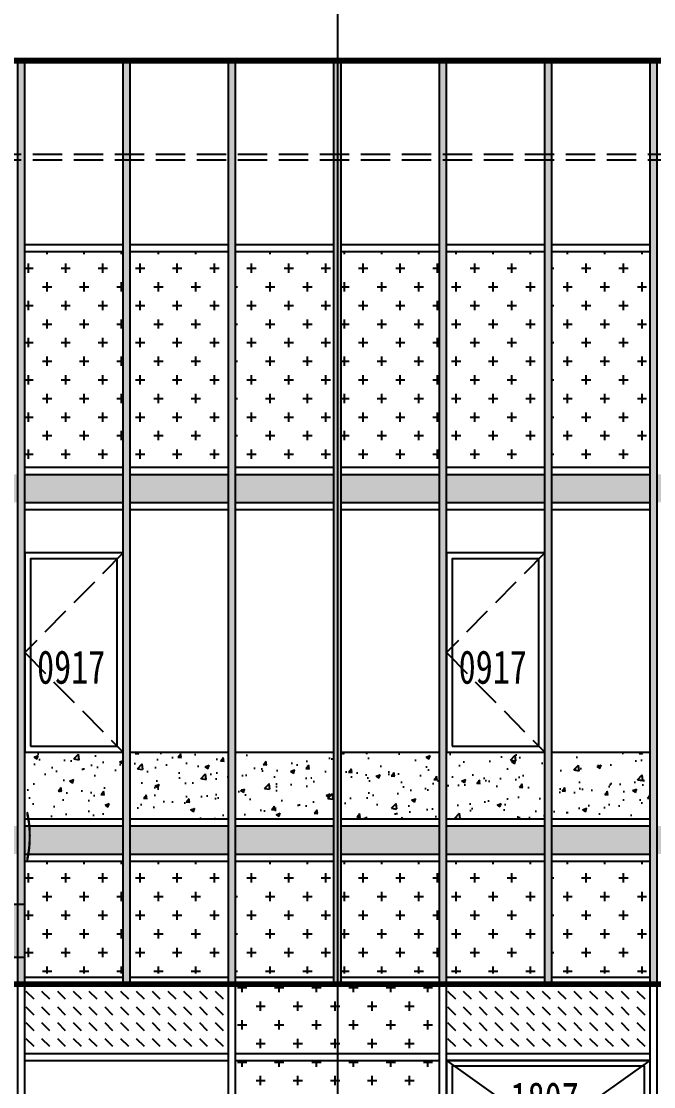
# Model space of a CAD drawing. Extents: x -280168 to 205214, y -148835 to -64913.
# Drawn here: x 6568 to 11968, y -108636 to -99547 of the extents above; entities that cross this region are included whole.
import ezdxf

# ---------------------------------------------------------------- set-up
doc = ezdxf.new("R2010")
doc.units = 0
doc.header["$LTSCALE"] = 1000
doc.header["$MEASUREMENT"] = 0
doc.linetypes.add('DASH', pattern=[0.35, 0.25, -0.1])
for name, color, linetype in [('02-TEXT_标注', 130, 'Continuous'), ('05-填充_156', 156, 'Continuous'), ('05-填充_18', 18, 'Continuous'), ('05-填充_天正', 14, 'Continuous'), ('A-C_玻璃幕墙', 140, 'Continuous'), ('A-C_窗', 140, 'Continuous'), ('A-E_栏杆', 232, 'Continuous'), ('D-铝板', 181, 'Continuous'), ('E-立面轮廓', 241, 'Continuous')]:
    doc.layers.add(name, color=color, linetype=linetype)
doc.layers.add('04-不打印_辅助线', color=165, linetype='Continuous', plot=False)
doc.styles.add('_TCH_DIM', font='ros1.shx', dxfattribs={"width": 0.75, "bigfont": 'jd.shx'})
doc.styles.get("Standard").update_dxf_attribs({"font": 'STXIHEI_0.TTF', "width": 0.75})
pattern_1 = [(0, (0, 0), (158.75, 158.75), [79.375, -238.125]), (90, (39.69, -39.69), (-158.75, 158.75), [79.375, -238.125])]

# ---------------------------------------------------------------- blocks, each defined once
blk = doc.blocks.new('*U270')
at = {"layer": 'A-C_玻璃幕墙'}
for p, q in [((-30, -2025), (-30, 1995)), ((30, -2025), (30, 1995))]:
    blk.add_line(p, q, dxfattribs=at)
blk = doc.blocks.new('*U271')
at = {"layer": 'A-C_玻璃幕墙', "color": 0, "linetype": 'ByBlock', "lineweight": -2, "transparency": 16777216}
for p in [(-16200, 0), (-14400, 0), (-12600, 0), (-10800, 0)]:
    blk.add_blockref('*U270', p, dxfattribs=at)
blk = doc.blocks.new('*U276')
at = {"layer": 'A-C_玻璃幕墙'}
for p, q in [((-870, 30), (870, 30)), ((-870, -30), (870, -30))]:
    blk.add_line(p, q, dxfattribs=at)
blk = doc.blocks.new('*U277')
at = {"layer": 'A-C_玻璃幕墙', "color": 0, "linetype": 'ByBlock', "lineweight": -2, "transparency": 16777216}
for p in [(-14400, 0), (-12600, 0), (-10800, 0)]:
    blk.add_blockref('*U276', p, dxfattribs=at)
blk = doc.blocks.new('*U284')
at = {"layer": '05-填充_18', "const_width": 240}
blk.add_lwpolyline([(-420, 0), (420, 0)], dxfattribs=at)
blk = doc.blocks.new('*U285')
at = {"layer": '05-填充_18', "color": 0, "linetype": 'ByBlock', "lineweight": -2, "transparency": 16777216}
for p in [(4500, 0), (5400, 0), (6300, 0), (7200, 0), (8100, 0), (9000, 0), (9900, 0), (10800, 0)]:
    blk.add_blockref('*U284', p, dxfattribs=at)
blk = doc.blocks.new('*U296')
at = {"layer": '05-填充_18', "const_width": 240}
blk.add_lwpolyline([(-420, 0), (420, 0)], dxfattribs=at)
blk = doc.blocks.new('*U297')
at = {"layer": '05-填充_18', "color": 0, "linetype": 'ByBlock', "lineweight": -2, "transparency": 16777216}
for p in [(4500, 0), (5400, 0), (6300, 0), (7200, 0), (8100, 0), (9000, 0), (9900, 0), (10800, 0)]:
    blk.add_blockref('*U296', p, dxfattribs=at)
blk = doc.blocks.new('*U280')
at = {"layer": 'A-C_玻璃幕墙'}
for p, q in [((-420, 30), (420, 30)), ((-420, -30), (420, -30))]:
    blk.add_line(p, q, dxfattribs=at)
blk = doc.blocks.new('*U281')
at = {"layer": 'A-C_玻璃幕墙', "color": 0, "linetype": 'ByBlock', "lineweight": -2, "transparency": 16777216}
for p in [(5400, 0), (6300, 0), (7200, 0), (8100, 0), (9000, 0), (9900, 0)]:
    blk.add_blockref('*U280', p, dxfattribs=at)
blk = doc.blocks.new('*U286')
at = {"layer": 'A-C_玻璃幕墙'}
for p, q in [((-420, 30), (420, 30)), ((-420, -30), (420, -30))]:
    blk.add_line(p, q, dxfattribs=at)
blk = doc.blocks.new('*U287')
at = {"layer": 'A-C_玻璃幕墙', "color": 0, "linetype": 'ByBlock', "lineweight": -2, "transparency": 16777216}
for p in [(5400, 0), (6300, 0), (7200, 0), (8100, 0), (9000, 0), (9900, 0)]:
    blk.add_blockref('*U286', p, dxfattribs=at)
blk = doc.blocks.new('*U288')
at = {"layer": 'A-C_玻璃幕墙'}
blk.add_line((-420, 0), (420, 0), dxfattribs=at)
blk = doc.blocks.new('*U289')
at = {"layer": 'A-C_玻璃幕墙', "color": 0, "linetype": 'ByBlock', "lineweight": -2, "transparency": 16777216}
for p in [(5400, 0), (6300, 0), (7200, 0), (8100, 0), (9000, 0), (9900, 0)]:
    blk.add_blockref('*U288', p, dxfattribs=at)
blk = doc.blocks.new('*U290')
at = {"layer": 'A-C_玻璃幕墙'}
for p, q in [((-420, 30), (420, 30)), ((-420, -30), (420, -30))]:
    blk.add_line(p, q, dxfattribs=at)
blk = doc.blocks.new('*U291')
at = {"layer": 'A-C_玻璃幕墙', "color": 0, "linetype": 'ByBlock', "lineweight": -2, "transparency": 16777216}
for p in [(5400, 0), (6300, 0), (7200, 0), (8100, 0), (9000, 0), (9900, 0)]:
    blk.add_blockref('*U290', p, dxfattribs=at)
blk = doc.blocks.new('*U292')
at = {"layer": 'A-C_玻璃幕墙'}
for p, q in [((-420, 30), (420, 30)), ((-420, -30), (420, -30))]:
    blk.add_line(p, q, dxfattribs=at)
blk = doc.blocks.new('*U293')
at = {"layer": 'A-C_玻璃幕墙', "color": 0, "linetype": 'ByBlock', "lineweight": -2, "transparency": 16777216}
for p in [(5400, 0), (6300, 0), (7200, 0), (8100, 0), (9000, 0), (9900, 0)]:
    blk.add_blockref('*U292', p, dxfattribs=at)
blk = doc.blocks.new('*U294')
at = {"layer": 'A-C_玻璃幕墙'}
for p, q in [((-420, 30), (420, 30)), ((-420, -30), (420, -30))]:
    blk.add_line(p, q, dxfattribs=at)
blk = doc.blocks.new('*U295')
at = {"layer": 'A-C_玻璃幕墙', "color": 0, "linetype": 'ByBlock', "lineweight": -2, "transparency": 16777216}
for p in [(5400, 0), (6300, 0), (7200, 0), (8100, 0), (9000, 0), (9900, 0)]:
    blk.add_blockref('*U294', p, dxfattribs=at)
blk = doc.blocks.new('*U298')
at = {"layer": '05-填充_156'}
h = blk.add_hatch(dxfattribs=at)
h.set_pattern_fill('CROSS', color=136, scale=100)
h.set_pattern_definition([(0, (-156128.72, 157462.89), (158.75, 158.75), [79.375, -238.125]), (90, (-156089.03, 157423.2), (-158.75, 158.75), [79.375, -238.125])])
h.paths.add_polyline_path([(-420, 480), (420, 480), (420, -480), (-420, -480)])
blk = doc.blocks.new('*U299')
at = {"color": 0, "linetype": 'ByBlock', "lineweight": -2, "transparency": 16777216}
for p in [(5400, 0), (6300, 0), (7200, 0), (8100, 0), (9000, 0), (9900, 0)]:
    blk.add_blockref('*U298', p, dxfattribs=at)
blk = doc.blocks.new('*U278')
at = {"layer": '05-填充_18', "const_width": 60}
blk.add_lwpolyline([(0, -2025), (0, 5855)], dxfattribs=at)
at = {"layer": 'D-铝板'}
for p, q in [((-30, -2025), (-30, 5855)), ((30, -2025), (30, 5855))]:
    blk.add_line(p, q, dxfattribs=at)
blk = doc.blocks.new('*U279')
at = {"layer": 'D-铝板', "color": 0, "linetype": 'ByBlock', "lineweight": -2, "transparency": 16777216}
for p in [(5400, 0), (6300, 0), (7200, 0), (8100, 0), (9000, 0), (9900, 0), (10800, 0)]:
    blk.add_blockref('*U278', p, dxfattribs=at)
blk = doc.blocks.new('*U282')
at = {"layer": '05-填充_天正'}
h = blk.add_hatch(dxfattribs=at)
h.set_pattern_fill('AR-CONC', color=256, scale=200)
h.set_pattern_definition([(50, (-156128.72, 161537.9), (364.36934, -31.87817), [38.1, -419.1]), (355, (-156128.72, 161537.9), (-70.48565, 382.1133), [30.48, -335.28]), (100.451, (-156098.36, 161535.23), (293.885, 350.2334), [32.38, -356.18]), (46.1842, (-156128.7, 161639.5), (542.1581, -84.0847), [57.15, -628.65]), (96.6356, (-156083.54, 161632.5), (474.8085, 494.8511), [48.57, -534.27]), (351.184, (-156128.7, 161639.5), (474.8092, 494.8502), [45.72, -502.92]), (21, (-156077.92, 161614.1), (303.22976, -204.53104), [38.1, -419.1]), (326, (-156077.92, 161614.1), (123.60406, 368.37593), [30.48, -335.28]), (71.4514, (-156052.65, 161597.04), (426.833, 163.8457), [32.38, -356.18]), (37.5, (-156128.72, 161537.89), (6.17721, 169.11008), [0, -331.216, 0, -340.36, 0, -336.55]), (7.5, (-156128.72, 161537.89), (133.63933, 200.36115), [0, -194.056, 0, -323.596, 0, -128.27]), (327.5, (-156242, 161537.89), (271.18119, -11.45749), [0, -127, 0, -396.24, 0, -525.78]), (317.5, (-156292.8, 161537.89), (296.25836, 50.85298), [0, -165.1, 0, -263.144, 0, -373.38])])
h.paths.add_polyline_path([(-420, 285), (420, 285), (420, -285), (-420, -285)])
blk = doc.blocks.new('*U283')
at = {"color": 0, "linetype": 'ByBlock', "lineweight": -2, "transparency": 16777216}
for p in [(5400, 0), (6300, 0), (7200, 0), (8100, 0), (9000, 0), (9900, 0)]:
    blk.add_blockref('*U282', p, dxfattribs=at)
blk = doc.blocks.new('*U300')
at = {"layer": 'A-C_玻璃幕墙'}
for p, q in [((-420, 30), (420, 30)), ((-420, -30), (420, -30))]:
    blk.add_line(p, q, dxfattribs=at)
blk = doc.blocks.new('*U301')
at = {"layer": 'A-C_玻璃幕墙', "color": 0, "linetype": 'ByBlock', "lineweight": -2, "transparency": 16777216}
for p in [(5400, 0), (6300, 0), (7200, 0), (8100, 0), (9000, 0), (9900, 0)]:
    blk.add_blockref('*U300', p, dxfattribs=at)
blk = doc.blocks.new('*U302')
at = {"layer": '05-填充_156'}
h = blk.add_hatch(dxfattribs=at)
h.set_pattern_fill('CROSS', color=136, scale=100)
h.set_pattern_definition([(0, (-156128.72, 157902.89), (158.75, 158.75), [79.375, -238.125]), (90, (-156089.03, 157863.2), (-158.75, 158.75), [79.375, -238.125])])
h.paths.add_polyline_path([(-420, 920), (420, 920), (420, -920), (-420, -920)])
blk = doc.blocks.new('*U303')
at = {"color": 0, "linetype": 'ByBlock', "lineweight": -2, "transparency": 16777216}
for p in [(5400, 0), (6300, 0), (7200, 0), (8100, 0), (9000, 0), (9900, 0)]:
    blk.add_blockref('*U302', p, dxfattribs=at)
blk = doc.blocks.new('A$C63224D34')
for points in [[(-9.9, -2075), (830.1, -2075), (830.1, -375), (-9.9, -375)], [(40.1, -2025), (780.1, -2025), (780.1, -425), (40.1, -425)]]:
    blk.add_lwpolyline(points, close=True)
at = {"linetype": 'DASH'}
blk.add_lwpolyline([(830.1, -375), (-9.9, -1225), (830.1, -2075)], dxfattribs=at)
at = {"layer": '04-不打印_辅助线', "width": 0.75}
blk.add_text('0917', height=285.43, dxfattribs=at).set_placement((94.5, -1491.5))
blk = doc.blocks.new('A$C649D47EF')
for points in [[(-1735, 0), (5, 0), (5, 670), (-1735, 670)], [(-1685, 50), (-45, 50), (-45, 620), (-1685, 620)]]:
    blk.add_lwpolyline(points, close=True)
for points in [[(-1735, 670), (-865, 50)], [(-865, 50), (5, 670)]]:
    blk.add_lwpolyline(points)
at = {"layer": '04-不打印_辅助线', "width": 0.75}
blk.add_text('1807', height=285.43, dxfattribs=at).set_placement((-1187.6, 199.1))
blk = doc.blocks.new('*U307')
at = {"layer": 'A-C_窗'}
blk.add_blockref('A$C649D47EF', (865, -335), dxfattribs=at)
blk = doc.blocks.new('*U308')
at = {"color": 0, "linetype": 'ByBlock', "lineweight": -2, "transparency": 16777216}
blk.add_blockref('*U307', (0, 0), dxfattribs=at)
blk = doc.blocks.new('A$C58EF75E21')
at = {"layer": '05-填充_18'}
h = blk.add_hatch(color=256, dxfattribs=at)
h.dxf.hatch_style = 1
h.paths.add_polyline_path([(0, -100), (3660, -100), (3660, 350), (0, 350)])
blk.add_lwpolyline([(0, -100), (3660, -100), (3660, 350), (0, 350)], close=True)

msp = doc.modelspace()

# ---------------------------------------------------------------- hatches: boundary and pattern name
at = {"layer": '05-填充_156'}
h = msp.add_hatch(dxfattribs=at)
h.set_pattern_fill('DASH', color=256, scale=100, angle=315)
h.set_pattern_definition([(315, (-149110.28, 55440.77), (134.70384, -3e-14), [95.25, -95.25])])
h.paths.add_polyline_path([(6598.4, -107762.1), (8296.4, -107762.1), (8296.4, -108352.1), (6598.4, -108352.1)])
h = msp.add_hatch(dxfattribs=at)
h.set_pattern_fill('CROSS', color=136, scale=100)
h.set_pattern_definition(pattern_1)
h.paths.add_polyline_path([(8398.4, -107762.1), (10096.4, -107762.1), (10096.4, -108352.1), (8398.4, -108352.1)])
h = msp.add_hatch(dxfattribs=at)
h.set_pattern_fill('DASH', color=256, scale=100, angle=315)
h.set_pattern_definition([(315, (-145510.28, 55440.77), (134.70384, -3e-14), [95.25, -95.25])])
h.paths.add_polyline_path([(10198.4, -107762.1), (11896.4, -107762.1), (11896.4, -108352.1), (10198.4, -108352.1)])
h = msp.add_hatch(dxfattribs=at)
h.set_pattern_fill('CROSS', color=136, scale=100)
h.set_pattern_definition(pattern_1)
h.paths.add_polyline_path([(10138.4, -108412.1), (8398.4, -108412.1), (8398.4, -111452.1), (10138.4, -111452.1)])

# ---------------------------------------------------------------- linework, layer by layer
at = {"layer": '04-不打印_辅助线'}
msp.add_line((9268.4, -90432.1), (9268.4, -114984.6), dxfattribs=at)
at = {"layer": 'A-E_栏杆', "linetype": 'DASH'}
for p, q in [((23368.4, -100682.1), (368.4, -100682.1)), ((23368.4, -100732.1), (368.4, -100732.1))]:
    msp.add_line(p, q, dxfattribs=at)
at = {"layer": 'E-立面轮廓', "const_width": 50}
for points in [[(23368.4, -111882.1), (23368.4, -99882.1), (368.4, -99882.1), (368.4, -111882.1)], [(368.4, -107762.1), (23368.4, -107762.1)]]:
    msp.add_lwpolyline(points, dxfattribs=at)
at = {"layer": 'E-立面轮廓'}
msp.add_lwpolyline([(23368.4, -107762.1), (368.4, -107762.1)], dxfattribs=at)

# ---------------------------------------------------------------- block references
for name, p in [('*U303', (1618.4, -102432.1)), ('*U283', (1618.4, -106067.1)), ('*U299', (1618.4, -107192.1)), ('*U308', (11068.4, -108747.1))]:
    msp.add_blockref(name, p)
at = {"layer": '05-填充_18'}
for name, p in [('*U285', (1618.4, -103532.1)), ('*U297', (1618.4, -106532.1))]:
    msp.add_blockref(name, p, dxfattribs=at)
at = {"layer": 'A-C_玻璃幕墙'}
for name, p in [('*U291', (1618.4, -101482.1)), ('*U293', (1618.4, -103382.1)), ('*U295', (1618.4, -103682.1)), ('*U289', (1618.4, -105782.1)), ('*U287', (1618.4, -106382.1)), ('*U281', (1618.4, -106682.1)), ('*U301', (1618.4, -107732.1)), ('*U271', (22768.4, -109757.1)), ('*U277', (21868.4, -108382.1))]:
    msp.add_blockref(name, p, dxfattribs=at)
at = {"layer": 'A-C_窗'}
for p in [(6608.4, -103707.1), (10208.4, -103707.1)]:
    msp.add_blockref('A$C63224D34', p, dxfattribs=at)
at = {"layer": 'D-铝板'}
for name, p in [('*U279', (1168.4, -105737.1)), ('A$C58EF75E21', (2938.4, -107432.1))]:
    msp.add_blockref(name, p, dxfattribs=at)

# ---------------------------------------------------------------- texts
at = {"layer": '02-TEXT_标注', "style": '_TCH_DIM', "width": 0.6375}
msp.add_text(')', height=350, dxfattribs=at).set_placement((6596.7, -106677.1))

doc.saveas('drawing.dxf')
